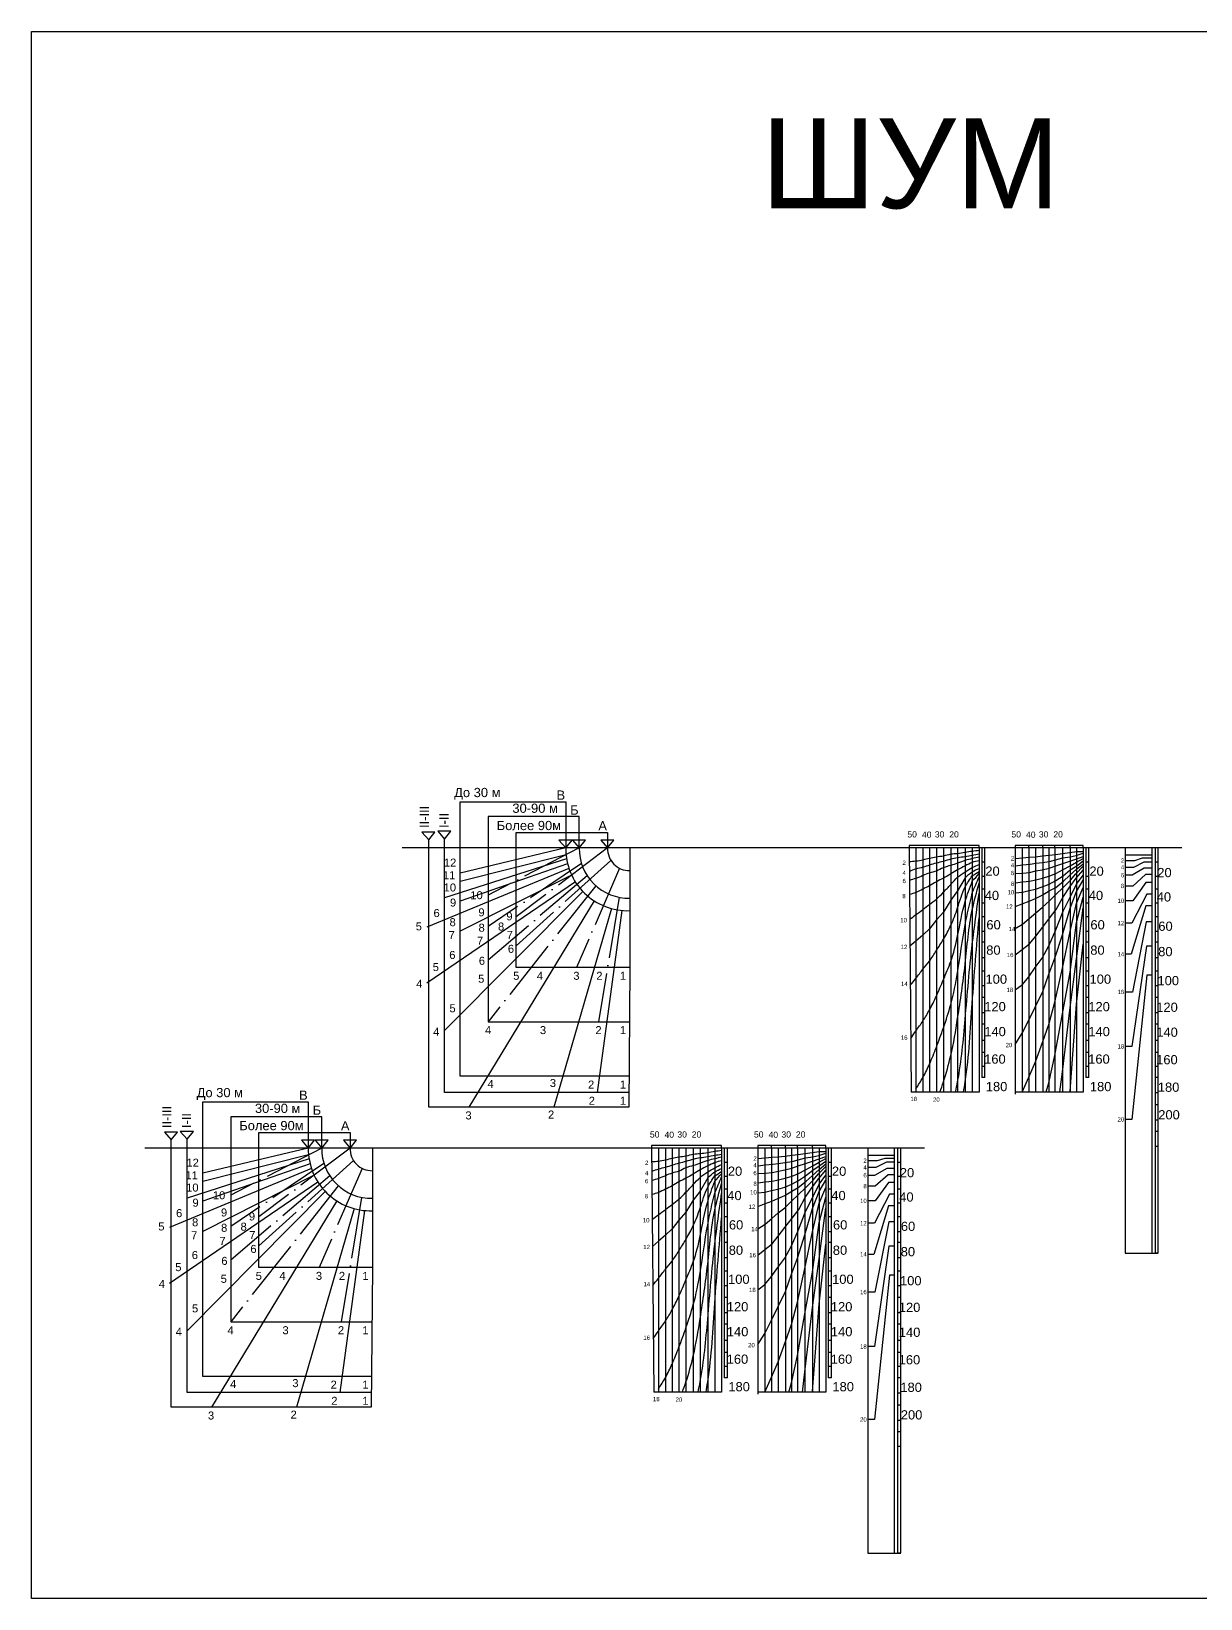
# Model space of a CAD drawing. Header units: millimetres. Extents: x 64469 to 69712, y 78667 to 80072.
# Drawn here: x 65221 to 65677, y 79243 to 79854 of the extents above; entities that cross this region are included whole.
import ezdxf

# ---------------------------------------------------------------- set-up
doc = ezdxf.new("R2010")
doc.units = ezdxf.units.MM
doc.linetypes.add('ACAD_ISO04W100', pattern=[30, 24, -3, 0, -3])
doc.styles.get("Standard").update_dxf_attribs({"font": 'arial.ttf'})

msp = doc.modelspace()

# ---------------------------------------------------------------- linework, layer by layer
msp.add_lwpolyline([(65220.851, 79853.579), (66596.216, 79853.579), (66596.216, 79242.637), (65220.851, 79242.637)], close=True)
for points in [[(65453.675, 79446.258), (65388.019, 79446.258), (65388.019, 79553.3), (65429.137, 79553.3), (65429.137, 79535.252)], [(65434.399, 79535.252), (65434.399, 79547.467), (65398.891, 79547.467), (65398.891, 79467.488), (65453.675, 79467.488)], [(65375.732, 79538.454), (65378.177, 79541.478), (65373.101, 79541.478), (65375.732, 79538.454)], [(65381.896, 79538.744), (65384.341, 79541.767), (65379.265, 79541.767), (65381.896, 79538.744)], [(65453.675, 79439.957), (65381.896, 79439.957), (65381.896, 79538.744)], [(65454.149, 79535.252), (65454.149, 79488.663), (65409.877, 79488.663), (65409.877, 79541.343), (65445.454, 79541.343), (65445.454, 79535.252)], [(65669.301, 79535.252), (65365.447, 79535.252)], [(65454.149, 79488.663), (65453.675, 79434.239), (65375.732, 79434.239), (65375.732, 79538.454)], [(65429.137, 79535.252), (65388.019, 79525.466)], [(65429.251, 79532.591), (65388.019, 79522.204)], [(65429.137, 79535.252), (65431.582, 79538.276), (65426.506, 79538.276), (65429.137, 79535.252)], [(65434.399, 79535.252), (65436.844, 79538.276), (65431.768, 79538.276), (65434.399, 79535.252)], [(65445.454, 79535.252), (65447.898, 79538.276), (65442.822, 79538.276), (65445.454, 79535.252)], [(65590.261, 79535.252), (65590.261, 79536.24), (65562.979, 79536.24), (65563.812, 79440.111)], [(65565.598, 79535.252), (65565.598, 79440.048)], [(65568.391, 79535.252), (65568.391, 79440.048)], [(65570.927, 79535.252), (65570.927, 79440.048)], [(65573.607, 79535.252), (65573.607, 79440.048)], [(65576.351, 79535.252), (65576.351, 79440.048)], [(65579.218, 79535.252), (65579.218, 79440.048)], [(65581.895, 79535.252), (65581.895, 79440.048)], [(65584.829, 79535.252), (65584.829, 79440.048)], [(65587.602, 79535.252), (65587.602, 79440.048)], [(65590.261, 79535.252), (65590.261, 79440.048)], [(65591.274, 79535.252), (65591.274, 79445.733)], [(65592.534, 79445.733), (65592.534, 79535.252)], [(65630.819, 79535.252), (65630.819, 79536.24), (65604.377, 79536.24), (65604.377, 79439.275)], [(65604.377, 79531.139), (65607.192, 79531.434), (65609.817, 79531.709), (65612.328, 79531.828), (65614.902, 79532.139), (65617.704, 79532.478), (65620.063, 79532.763), (65622.784, 79533.092), (65625.535, 79533.485), (65628.32, 79533.883), (65630.819, 79533.883)], [(65604.377, 79528.358), (65607.302, 79528.655), (65610.166, 79528.925), (65612.408, 79529.275), (65614.948, 79529.626), (65617.737, 79530.011), (65620.092, 79530.628), (65622.902, 79531.383), (65625.738, 79531.788), (65628.146, 79532.36), (65630.819, 79533.241)], [(65607.093, 79535.252), (65607.093, 79440.048)], [(65609.694, 79535.252), (65609.694, 79536.24)], [(65609.694, 79535.252), (65609.694, 79440.048)], [(65612.257, 79535.252), (65612.257, 79440.048)], [(65615.098, 79535.252), (65615.098, 79536.24)], [(65615.098, 79535.252), (65615.098, 79440.048)], [(65617.449, 79535.252), (65617.449, 79440.048)], [(65619.776, 79535.252), (65619.776, 79536.24)], [(65619.776, 79535.252), (65619.776, 79440.048)], [(65622.734, 79535.252), (65622.734, 79440.048)], [(65625.738, 79535.252), (65625.738, 79536.24)], [(65625.738, 79535.252), (65625.738, 79440.048)], [(65628.207, 79535.252), (65628.207, 79440.048)], [(65630.819, 79535.252), (65630.819, 79440.048)], [(65631.832, 79535.252), (65631.832, 79445.733)], [(65633.092, 79445.733), (65633.092, 79535.252)], [(65647.25, 79535.252), (65647.25, 79377.35), (65660.083, 79377.35)], [(65657.524, 79535.252), (65657.524, 79377.35)], [(65658.823, 79535.252), (65658.823, 79377.439), (65660.083, 79377.439), (65660.083, 79535.252)], [(65430.375, 79527.317), (65375.001, 79504.335)], [(65429.46, 79531.009), (65381.896, 79515.76)], [(65429.863, 79529.071), (65388.019, 79514.575)], [(65592.534, 79529.682), (65591.274, 79529.682)], [(65604.377, 79525.283), (65607.24, 79525.499), (65609.935, 79525.703), (65612.368, 79526.285), (65614.898, 79526.745), (65617.631, 79527.44), (65620.125, 79528.287), (65622.938, 79529.243), (65625.657, 79530.166), (65628.296, 79531.058), (65630.819, 79531.91)], [(65604.377, 79521.73), (65607.325, 79522.032), (65609.942, 79522.3), (65612.358, 79522.871), (65614.959, 79523.507), (65617.763, 79524.338), (65620.152, 79525.275), (65622.992, 79526.829), (65625.743, 79528.333), (65628.237, 79529.697), (65630.819, 79531.176)], [(65604.377, 79517.792), (65607.119, 79517.998), (65609.714, 79518.684), (65612.189, 79519.199), (65614.887, 79520.074), (65617.576, 79521.163), (65620.188, 79522.621), (65622.994, 79524.399), (65625.778, 79526.681), (65628.304, 79528.277), (65630.819, 79530.188)], [(65604.377, 79512.488), (65607.028, 79513.522), (65609.789, 79514.538), (65612.191, 79515.618), (65614.852, 79516.814), (65617.574, 79518.485), (65620.133, 79519.874), (65623.207, 79522.323), (65625.545, 79524.481), (65628.223, 79526.954), (65630.819, 79529.131)], [(65604.377, 79503.827), (65607.172, 79505.545), (65609.808, 79507.817), (65612.32, 79509.982), (65614.891, 79512.012), (65617.666, 79514.7), (65620.058, 79517.017), (65623.013, 79519.879), (65625.866, 79522.643), (65627.998, 79525.176), (65630.819, 79528.114)], [(65604.377, 79493.539), (65607.074, 79495.65), (65609.958, 79497.906), (65612.307, 79500.939), (65614.908, 79504.296), (65617.711, 79507.915), (65620.324, 79511.288), (65622.853, 79515.936), (65625.634, 79520.129), (65628.132, 79523.426), (65630.819, 79526.608)], [(65633.092, 79529.682), (65631.832, 79529.682)], [(65657.524, 79532.388), (65647.25, 79532.388)], [(65657.524, 79531.225), (65653.823, 79531.249), (65650.814, 79530.279), (65647.25, 79530.279)], [(65657.524, 79529.764), (65657.524, 79529.764), (65654.526, 79529.764), (65650.376, 79527.68), (65647.25, 79527.68)], [(65657.524, 79527.34), (65654.607, 79527.34), (65649.865, 79524.596), (65647.25, 79524.596)], [(65660.083, 79529.682), (65658.823, 79529.682)], [(65432.892, 79522.021), (65375.033, 79482.515)], [(65431.425, 79524.692), (65388.019, 79502.772)], [(65584.829, 79523.599), (65581.895, 79518.486), (65579.218, 79514.948), (65576.351, 79510.249), (65573.607, 79507.209), (65570.927, 79503.784), (65568.391, 79501.244), (65565.598, 79498.989), (65563.32, 79496.921)], [(65592.534, 79524.142), (65591.274, 79524.142)], [(65604.377, 79480.011), (65607.154, 79482.046), (65609.583, 79485.03), (65612.167, 79488.698), (65614.848, 79492.312), (65617.439, 79497.086), (65620.203, 79503.369), (65622.975, 79510.579), (65625.885, 79516.391), (65628.258, 79521.131), (65630.819, 79524.638)], [(65604.377, 79458.697), (65607.093, 79463.015), (65609.694, 79468.188), (65612.257, 79473.475), (65615.098, 79479.334), (65617.449, 79486.098), (65619.776, 79492.306), (65622.734, 79501.419), (65625.738, 79511.747), (65628.207, 79518.269), (65630.819, 79522.744)], [(65633.092, 79524.142), (65631.832, 79524.142)], [(65657.524, 79524.882), (65655.117, 79524.882), (65650.156, 79520.389), (65647.25, 79520.389)], [(65657.524, 79521.777), (65655.241, 79521.777), (65650.142, 79514.623), (65647.25, 79514.623)], [(65660.083, 79524.142), (65658.823, 79524.142)], [(65435.778, 79518.322), (65381.896, 79464.049)], [(65440.218, 79514.647), (65391.364, 79434.239)], [(65592.534, 79519.181), (65591.274, 79519.181)], [(65607.093, 79440.131), (65609.694, 79445.906), (65612.257, 79451.953), (65615.098, 79459.788), (65617.449, 79466.443), (65619.776, 79475.197), (65622.734, 79488.348), (65625.738, 79502.644), (65628.207, 79513.785), (65630.819, 79519.857)], [(65616.456, 79440.144), (65617.449, 79443.692), (65619.776, 79454.357), (65622.734, 79470.623), (65625.738, 79486.908), (65628.207, 79506.185), (65630.819, 79516.108)], [(65633.092, 79519.181), (65631.832, 79519.181)], [(65657.524, 79517.254), (65655.693, 79517.254), (65649.824, 79505.916), (65647.25, 79505.916)], [(65660.083, 79519.181), (65658.823, 79519.181)], [(65446.982, 79511.645), (65424.564, 79434.239)], [(65451.027, 79510.914), (65441.394, 79439.957)], [(65592.534, 79513.754), (65591.274, 79513.754)], [(65592.534, 79508.395), (65591.274, 79508.395)], [(65621.736, 79440.164), (65622.734, 79447.977), (65625.738, 79473.06), (65628.207, 79492.09), (65630.819, 79511.934)], [(65633.092, 79513.754), (65631.832, 79513.754)], [(65633.092, 79508.395), (65631.832, 79508.395)], [(65657.524, 79512.678), (65655.302, 79512.678), (65649.579, 79493.805), (65647.25, 79493.805)], [(65660.083, 79513.754), (65658.823, 79513.754)], [(65660.083, 79508.395), (65658.823, 79508.395)], [(65592.534, 79502.645), (65591.274, 79502.645)], [(65633.092, 79502.645), (65631.832, 79502.645)], [(65657.524, 79506.514), (65655.4, 79506.514), (65649.99, 79479.086), (65647.25, 79479.086)], [(65660.083, 79502.645), (65658.823, 79502.645)], [(65592.534, 79498.49), (65591.274, 79498.49)], [(65625.738, 79440.462), (65628.207, 79474.371), (65630.819, 79497.759)], [(65633.092, 79498.49), (65631.832, 79498.49)], [(65657.524, 79497.018), (65655.442, 79497.018), (65649.843, 79457.872), (65647.25, 79457.872)], [(65660.083, 79498.49), (65658.823, 79498.49)], [(65592.534, 79492.469), (65591.274, 79492.469)], [(65633.092, 79492.469), (65631.832, 79492.469)], [(65660.083, 79492.469), (65658.823, 79492.469)], [(65592.534, 79487.229), (65591.274, 79487.229)], [(65633.092, 79487.229), (65631.832, 79487.229)], [(65657.524, 79485.68), (65655.639, 79485.68), (65649.821, 79429.399), (65647.25, 79429.399)], [(65660.083, 79487.229), (65658.823, 79487.229)], [(65592.534, 79481.566), (65591.274, 79481.566)], [(65633.092, 79481.566), (65631.832, 79481.566)], [(65660.083, 79481.566), (65658.823, 79481.566)], [(65592.534, 79476.979), (65591.274, 79476.979)], [(65633.092, 79476.979), (65631.832, 79476.979)], [(65660.083, 79476.979), (65658.823, 79476.979)], [(65453.675, 79467.488), (65453.964, 79467.485)], [(65592.534, 79471.052), (65591.274, 79471.052)], [(65592.534, 79466.568), (65591.274, 79466.568)], [(65633.092, 79471.052), (65631.832, 79471.052)], [(65633.092, 79466.568), (65631.832, 79466.568)], [(65660.083, 79471.052), (65658.823, 79471.052)], [(65660.083, 79466.568), (65658.823, 79466.568)], [(65592.534, 79460.264), (65591.274, 79460.264)], [(65633.092, 79460.264), (65631.832, 79460.264)], [(65660.083, 79460.264), (65658.823, 79460.264)], [(65592.534, 79455.507), (65591.274, 79455.507)], [(65633.092, 79455.507), (65631.832, 79455.507)], [(65660.083, 79455.507), (65658.823, 79455.507)], [(65592.534, 79450.075), (65591.274, 79450.075)], [(65633.092, 79450.075), (65631.832, 79450.075)], [(65660.083, 79450.075), (65658.823, 79450.075)], [(65592.534, 79445.733), (65591.274, 79445.733)], [(65633.092, 79445.733), (65631.832, 79445.733)], [(65660.083, 79445.733), (65658.823, 79445.733)], [(65353.324, 79329.283), (65287.667, 79329.283), (65287.667, 79436.325), (65328.786, 79436.325), (65328.786, 79418.276)], [(65590.261, 79440.048), (65563.812, 79440.111)], [(65630.819, 79440.048), (65604.377, 79440.048)], [(65660.083, 79439.769), (65658.823, 79439.769)], [(65660.083, 79435.099), (65658.823, 79435.099)], [(65334.048, 79418.276), (65334.048, 79430.492), (65298.54, 79430.492), (65298.54, 79350.512), (65353.324, 79350.512)], [(65660.083, 79429.096), (65658.823, 79429.096)], [(65275.381, 79421.479), (65277.826, 79424.503), (65272.75, 79424.503), (65275.381, 79421.479)], [(65281.545, 79421.768), (65283.99, 79424.792), (65278.914, 79424.792), (65281.545, 79421.768)], [(65353.798, 79418.276), (65353.798, 79371.687), (65309.526, 79371.687), (65309.526, 79424.368), (65345.102, 79424.368), (65345.102, 79418.276)], [(65660.083, 79424.682), (65658.823, 79424.682)], [(65568.95, 79418.276), (65265.096, 79418.276)], [(65353.798, 79371.687), (65353.324, 79317.263), (65275.381, 79317.263), (65275.381, 79421.479)], [(65353.324, 79322.982), (65281.545, 79322.982), (65281.545, 79421.768)], [(65328.786, 79418.276), (65287.667, 79408.49)], [(65328.786, 79418.276), (65331.231, 79421.3), (65326.155, 79421.3), (65328.786, 79418.276)], [(65334.048, 79418.276), (65336.493, 79421.3), (65331.417, 79421.3), (65334.048, 79418.276)], [(65345.102, 79418.276), (65347.547, 79421.3), (65342.471, 79421.3), (65345.102, 79418.276)], [(65489.91, 79418.276), (65489.91, 79419.265), (65462.628, 79419.265), (65463.46, 79323.136)], [(65465.247, 79418.276), (65465.247, 79323.073)], [(65468.039, 79418.276), (65468.039, 79323.073)], [(65470.576, 79418.276), (65470.576, 79323.073)], [(65473.256, 79418.276), (65473.256, 79323.073)], [(65475.999, 79418.276), (65475.999, 79323.073)], [(65478.867, 79418.276), (65478.867, 79323.073)], [(65481.544, 79418.276), (65481.544, 79323.073)], [(65484.478, 79418.276), (65484.478, 79323.073)], [(65487.25, 79418.276), (65487.25, 79323.073)], [(65489.91, 79418.276), (65489.91, 79323.073)], [(65490.923, 79418.276), (65490.923, 79328.758)], [(65492.183, 79328.758), (65492.183, 79418.276)], [(65530.468, 79418.276), (65530.468, 79419.265), (65504.026, 79419.265), (65504.026, 79322.3)], [(65504.026, 79414.164), (65506.841, 79414.459), (65509.466, 79414.734), (65511.977, 79414.852), (65514.551, 79415.164), (65517.353, 79415.503), (65519.712, 79415.788), (65522.433, 79416.117), (65525.184, 79416.51), (65527.969, 79416.907), (65530.468, 79416.907)], [(65506.742, 79418.276), (65506.742, 79323.073)], [(65509.343, 79418.276), (65509.343, 79419.265)], [(65509.343, 79418.276), (65509.343, 79323.073)], [(65511.906, 79418.276), (65511.906, 79323.073)], [(65514.746, 79418.276), (65514.746, 79419.265)], [(65514.746, 79418.276), (65514.746, 79323.073)], [(65517.098, 79418.276), (65517.098, 79323.073)], [(65519.425, 79418.276), (65519.425, 79419.265)], [(65519.425, 79418.276), (65519.425, 79323.073)], [(65522.382, 79418.276), (65522.382, 79323.073)], [(65525.386, 79418.276), (65525.386, 79419.265)], [(65525.386, 79418.276), (65525.386, 79323.073)], [(65527.856, 79418.276), (65527.856, 79323.073)], [(65530.468, 79418.276), (65530.468, 79323.073)], [(65531.481, 79418.276), (65531.481, 79328.758)], [(65532.741, 79328.758), (65532.741, 79418.276)], [(65546.899, 79418.276), (65546.899, 79260.375), (65559.732, 79260.375)], [(65557.173, 79418.276), (65557.173, 79260.375)], [(65558.472, 79418.276), (65558.472, 79260.463), (65559.732, 79260.463), (65559.732, 79418.276)], [(65660.083, 79418.866), (65658.823, 79418.866)], [(65330.024, 79410.342), (65274.649, 79387.36)], [(65329.109, 79414.034), (65281.545, 79398.784)], [(65328.9, 79415.616), (65287.667, 79405.229)], [(65329.512, 79412.096), (65287.667, 79397.6)], [(65492.183, 79412.707), (65490.923, 79412.707)], [(65504.026, 79411.383), (65506.951, 79411.68), (65509.815, 79411.949), (65512.057, 79412.3), (65514.597, 79412.651), (65517.386, 79413.036), (65519.741, 79413.653), (65522.551, 79414.408), (65525.387, 79414.813), (65527.795, 79415.384), (65530.468, 79416.266)], [(65504.026, 79408.307), (65506.889, 79408.524), (65509.584, 79408.728), (65512.016, 79409.31), (65514.547, 79409.77), (65517.279, 79410.465), (65519.774, 79411.312), (65522.587, 79412.268), (65525.306, 79413.191), (65527.945, 79414.082), (65530.468, 79414.935)], [(65504.026, 79404.755), (65506.974, 79405.057), (65509.591, 79405.324), (65512.007, 79405.896), (65514.608, 79406.532), (65517.412, 79407.363), (65519.801, 79408.3), (65522.641, 79409.853), (65525.392, 79411.358), (65527.886, 79412.722), (65530.468, 79414.2)], [(65504.026, 79400.816), (65506.768, 79401.023), (65509.363, 79401.709), (65511.838, 79402.224), (65514.535, 79403.099), (65517.225, 79404.188), (65519.837, 79405.646), (65522.643, 79407.423), (65525.427, 79409.706), (65527.953, 79411.302), (65530.468, 79413.213)], [(65504.026, 79395.513), (65506.677, 79396.546), (65509.438, 79397.563), (65511.84, 79398.643), (65514.501, 79399.839), (65517.223, 79401.51), (65519.782, 79402.898), (65522.856, 79405.348), (65525.194, 79407.506), (65527.872, 79409.979), (65530.468, 79412.156)], [(65504.026, 79386.851), (65506.821, 79388.569), (65509.457, 79390.842), (65511.969, 79393.007), (65514.54, 79395.037), (65517.315, 79397.725), (65519.707, 79400.042), (65522.662, 79402.904), (65525.515, 79405.667), (65527.646, 79408.201), (65530.468, 79411.138)], [(65532.741, 79412.707), (65531.481, 79412.707)], [(65557.173, 79415.413), (65546.899, 79415.413)], [(65557.173, 79414.249), (65553.472, 79414.274), (65550.463, 79413.304), (65546.899, 79413.304)], [(65557.173, 79412.789), (65557.173, 79412.789), (65554.175, 79412.789), (65550.025, 79410.705), (65546.899, 79410.705)], [(65557.173, 79410.365), (65554.256, 79410.365), (65549.513, 79407.62), (65546.899, 79407.62)], [(65559.732, 79412.707), (65558.472, 79412.707)], [(65332.541, 79405.045), (65274.682, 79365.54)], [(65331.074, 79407.716), (65287.667, 79385.797)], [(65484.478, 79406.624), (65481.544, 79401.511), (65478.867, 79397.973), (65475.999, 79393.273), (65473.256, 79390.234), (65470.576, 79386.809), (65468.039, 79384.269), (65465.247, 79382.013), (65462.969, 79379.946)], [(65492.183, 79407.167), (65490.923, 79407.167)], [(65504.026, 79376.564), (65506.723, 79378.674), (65509.607, 79380.931), (65511.956, 79383.963), (65514.557, 79387.321), (65517.36, 79390.94), (65519.973, 79394.313), (65522.502, 79398.961), (65525.283, 79403.154), (65527.781, 79406.451), (65530.468, 79409.632)], [(65504.026, 79363.035), (65506.803, 79365.071), (65509.232, 79368.054), (65511.816, 79371.723), (65514.497, 79375.337), (65517.088, 79380.111), (65519.852, 79386.394), (65522.624, 79393.604), (65525.534, 79399.416), (65527.907, 79404.156), (65530.468, 79407.663)], [(65504.026, 79341.721), (65506.742, 79346.04), (65509.343, 79351.213), (65511.906, 79356.5), (65514.746, 79362.359), (65517.098, 79369.123), (65519.425, 79375.33), (65522.382, 79384.444), (65525.386, 79394.771), (65527.856, 79401.294), (65530.468, 79405.768)], [(65532.741, 79407.167), (65531.481, 79407.167)], [(65557.173, 79407.907), (65554.766, 79407.907), (65549.805, 79403.414), (65546.899, 79403.414)], [(65557.173, 79404.801), (65554.89, 79404.801), (65549.791, 79397.647), (65546.899, 79397.647)], [(65559.732, 79407.167), (65558.472, 79407.167)], [(65335.427, 79401.347), (65281.545, 79347.074)], [(65492.183, 79402.206), (65490.923, 79402.206)], [(65506.742, 79323.155), (65509.343, 79328.931), (65511.906, 79334.978), (65514.746, 79342.812), (65517.098, 79349.468), (65519.425, 79358.222), (65522.382, 79371.373), (65525.386, 79385.669), (65527.856, 79396.81), (65530.468, 79402.881)], [(65516.105, 79323.168), (65517.098, 79326.717), (65519.425, 79337.382), (65522.382, 79353.647), (65525.386, 79369.933), (65527.856, 79389.21), (65530.468, 79399.132)], [(65532.741, 79402.206), (65531.481, 79402.206)], [(65557.173, 79400.279), (65555.342, 79400.279), (65549.473, 79388.941), (65546.899, 79388.941)], [(65559.732, 79402.206), (65558.472, 79402.206)], [(65339.867, 79397.672), (65291.013, 79317.263)], [(65346.631, 79394.669), (65324.213, 79317.263)], [(65350.676, 79393.938), (65341.043, 79322.982)], [(65492.183, 79396.778), (65490.923, 79396.778)], [(65521.385, 79323.189), (65522.382, 79331.002), (65525.386, 79356.085), (65527.856, 79375.115), (65530.468, 79394.959)], [(65532.741, 79396.778), (65531.481, 79396.778)], [(65557.173, 79395.703), (65554.951, 79395.703), (65549.228, 79376.83), (65546.899, 79376.83)], [(65559.732, 79396.778), (65558.472, 79396.778)], [(65492.183, 79391.419), (65490.923, 79391.419)], [(65532.741, 79391.419), (65531.481, 79391.419)], [(65557.173, 79389.538), (65555.049, 79389.538), (65549.639, 79362.111), (65546.899, 79362.111)], [(65559.732, 79391.419), (65558.472, 79391.419)], [(65492.183, 79385.67), (65490.923, 79385.67)], [(65492.183, 79381.515), (65490.923, 79381.515)], [(65525.386, 79323.486), (65527.856, 79357.395), (65530.468, 79380.784)], [(65532.741, 79385.67), (65531.481, 79385.67)], [(65532.741, 79381.515), (65531.481, 79381.515)], [(65557.173, 79380.043), (65555.091, 79380.043), (65549.492, 79340.896), (65546.899, 79340.896)], [(65559.732, 79385.67), (65558.472, 79385.67)], [(65559.732, 79381.515), (65558.472, 79381.515)], [(65492.183, 79375.493), (65490.923, 79375.493)], [(65532.741, 79375.493), (65531.481, 79375.493)], [(65559.732, 79375.493), (65558.472, 79375.493)], [(65492.183, 79370.253), (65490.923, 79370.253)], [(65532.741, 79370.253), (65531.481, 79370.253)], [(65557.173, 79368.705), (65555.288, 79368.705), (65549.47, 79312.424), (65546.899, 79312.424)], [(65559.732, 79370.253), (65558.472, 79370.253)], [(65492.183, 79364.591), (65490.923, 79364.591)], [(65532.741, 79364.591), (65531.481, 79364.591)], [(65559.732, 79364.591), (65558.472, 79364.591)], [(65492.183, 79360.004), (65490.923, 79360.004)], [(65532.741, 79360.004), (65531.481, 79360.004)], [(65559.732, 79360.004), (65558.472, 79360.004)], [(65353.324, 79350.512), (65353.613, 79350.51)], [(65492.183, 79354.077), (65490.923, 79354.077)], [(65492.183, 79349.593), (65490.923, 79349.593)], [(65532.741, 79354.077), (65531.481, 79354.077)], [(65532.741, 79349.593), (65531.481, 79349.593)], [(65559.732, 79354.077), (65558.472, 79354.077)], [(65559.732, 79349.593), (65558.472, 79349.593)], [(65492.183, 79343.289), (65490.923, 79343.289)], [(65532.741, 79343.289), (65531.481, 79343.289)], [(65559.732, 79343.289), (65558.472, 79343.289)], [(65492.183, 79338.532), (65490.923, 79338.532)], [(65532.741, 79338.532), (65531.481, 79338.532)], [(65559.732, 79338.532), (65558.472, 79338.532)], [(65492.183, 79333.099), (65490.923, 79333.099)], [(65532.741, 79333.099), (65531.481, 79333.099)], [(65559.732, 79333.099), (65558.472, 79333.099)], [(65492.183, 79328.758), (65490.923, 79328.758)], [(65532.741, 79328.758), (65531.481, 79328.758)], [(65559.732, 79328.758), (65558.472, 79328.758)], [(65489.91, 79323.073), (65463.46, 79323.136)], [(65530.468, 79323.073), (65504.026, 79323.073)], [(65559.732, 79322.793), (65558.472, 79322.793)], [(65559.732, 79318.123), (65558.472, 79318.123)], [(65559.732, 79312.121), (65558.472, 79312.121)], [(65559.732, 79307.707), (65558.472, 79307.707)], [(65559.732, 79301.89), (65558.472, 79301.89)]]:
    msp.add_lwpolyline(points)
at = {"linetype": 'ACAD_ISO04W100'}
for points in [[(65434.399, 79535.252), (65398.891, 79516.9)], [(65445.454, 79535.252), (65409.877, 79508.471)], [(65435.253, 79529.24), (65398.891, 79504.662)], [(65446.731, 79530.428), (65409.877, 79497.086)], [(65450.138, 79527.33), (65433.331, 79488.663)], [(65437.49, 79524.457), (65398.891, 79491.582)], [(65440.841, 79520.554), (65398.891, 79467.488)], [(65449.942, 79516.047), (65441.928, 79467.488)], [(65334.048, 79418.276), (65298.54, 79399.925)], [(65345.102, 79418.276), (65309.526, 79391.496)], [(65334.902, 79412.265), (65298.54, 79387.687)], [(65346.379, 79413.453), (65309.526, 79380.111)], [(65349.787, 79410.355), (65332.979, 79371.687)], [(65337.139, 79407.482), (65298.54, 79374.607)], [(65340.49, 79403.579), (65298.54, 79350.512)], [(65349.591, 79399.072), (65341.576, 79350.512)]]:
    msp.add_lwpolyline(points, dxfattribs=at)
for centre, radius, start, end in [((65453.283, 79534.956), 24.148, 179.297848, 272.055057), ((65453.619, 79534.915), 19.222, 178.995264, 271.579933), ((65453.919, 79534.912), 8.473, 177.704029, 271.553267), ((65352.932, 79417.98), 24.148, 179.297848, 272.055057), ((65353.268, 79417.939), 19.222, 178.995264, 271.579933), ((65353.568, 79417.937), 8.473, 177.704029, 271.553267)]:
    msp.add_arc(centre, radius, start, end)
for points in [[(65590.261, 79534.241), (65587.602, 79533.936), (65584.829, 79533.428), (65581.895, 79533.021), (65579.218, 79532.777), (65576.351, 79532.106), (65573.607, 79531.701), (65570.927, 79531.172), (65568.391, 79530.562), (65565.598, 79530.07), (65563.035, 79529.847)], [(65590.261, 79532.792), (65587.602, 79532.298), (65584.829, 79531.825), (65581.895, 79531.394), (65579.218, 79530.838), (65576.351, 79530.036), (65573.607, 79529.317), (65570.927, 79528.556), (65568.391, 79527.726), (65565.598, 79527.026), (65563.067, 79526.102)], [(65590.261, 79531.667), (65587.602, 79531.09), (65584.829, 79530.369), (65581.895, 79529.318), (65579.218, 79528.431), (65576.351, 79527.543), (65573.607, 79526.245), (65570.927, 79525.482), (65568.391, 79524.493), (65565.598, 79523.373), (65563.098, 79522.589)], [(65590.261, 79530.304), (65587.602, 79529.575), (65584.829, 79528.282), (65581.895, 79526.725), (65579.218, 79525.134), (65576.351, 79523.477), (65573.607, 79522.051), (65570.927, 79520.477), (65568.391, 79519.218), (65565.598, 79517.892), (65563.145, 79517.128)], [(65584.829, 79525.96), (65587.602, 79527.595), (65590.261, 79528.842)], [(65584.829, 79523.599), (65587.602, 79525.999), (65590.261, 79527.292)], [(65563.229, 79507.402), (65565.598, 79509.261), (65568.391, 79511.287), (65570.927, 79513.279), (65573.607, 79515.305), (65576.351, 79518.009), (65579.218, 79521.031), (65581.895, 79523.835), (65584.829, 79525.96)], [(65563.451, 79481.736), (65565.598, 79484.439), (65568.391, 79488.048), (65570.927, 79491.164), (65573.607, 79495.249), (65576.351, 79499.663), (65579.218, 79505.082), (65581.895, 79511.882), (65584.829, 79520.001), (65587.602, 79524.403)], [(65563.631, 79461.009), (65565.598, 79463.9), (65568.391, 79467.858), (65570.927, 79472.153), (65573.607, 79477.483), (65576.351, 79483.952), (65579.218, 79490.951), (65581.895, 79500.99), (65584.829, 79514.336), (65587.602, 79522.306)], [(65587.602, 79524.403), (65590.261, 79526.123)], [(65587.602, 79522.306), (65590.261, 79525.242)], [(65587.602, 79517.763), (65590.261, 79523.985)], [(65565.598, 79441.333), (65568.391, 79445.851), (65570.927, 79451.021), (65573.607, 79457.592), (65576.351, 79465.132), (65579.218, 79474.229), (65581.895, 79486.711), (65584.829, 79505.314), (65587.602, 79517.763)], [(65489.91, 79417.266), (65487.25, 79416.961), (65484.478, 79416.453), (65481.544, 79416.046), (65478.867, 79415.802), (65475.999, 79415.131), (65473.256, 79414.725), (65470.576, 79414.197), (65468.039, 79413.587), (65465.247, 79413.095), (65462.684, 79412.872)], [(65489.91, 79415.817), (65487.25, 79415.323), (65484.478, 79414.85), (65481.544, 79414.418), (65478.867, 79413.863), (65475.999, 79413.061), (65473.256, 79412.341), (65470.576, 79411.58), (65468.039, 79410.75), (65465.247, 79410.051), (65462.716, 79409.126)], [(65489.91, 79414.691), (65487.25, 79414.114), (65484.478, 79413.393), (65481.544, 79412.342), (65478.867, 79411.456), (65475.999, 79410.567), (65473.256, 79409.269), (65470.576, 79408.507), (65468.039, 79407.518), (65465.247, 79406.397), (65462.746, 79405.614)], [(65489.91, 79413.329), (65487.25, 79412.599), (65484.478, 79411.307), (65481.544, 79409.749), (65478.867, 79408.158), (65475.999, 79406.501), (65473.256, 79405.076), (65470.576, 79403.502), (65468.039, 79402.242), (65465.247, 79400.917), (65462.794, 79400.153)], [(65484.478, 79408.985), (65487.25, 79410.62), (65489.91, 79411.867)], [(65484.478, 79406.624), (65487.25, 79409.023), (65489.91, 79410.317)], [(65462.878, 79390.427), (65465.247, 79392.286), (65468.039, 79394.311), (65470.576, 79396.304), (65473.256, 79398.33), (65475.999, 79401.033), (65478.867, 79404.056), (65481.544, 79406.859), (65484.478, 79408.985)], [(65463.1, 79364.761), (65465.247, 79367.463), (65468.039, 79371.073), (65470.576, 79374.188), (65473.256, 79378.274), (65475.999, 79382.688), (65478.867, 79388.106), (65481.544, 79394.906), (65484.478, 79403.025), (65487.25, 79407.428)], [(65463.279, 79344.034), (65465.247, 79346.925), (65468.039, 79350.882), (65470.576, 79355.178), (65473.256, 79360.507), (65475.999, 79366.977), (65478.867, 79373.976), (65481.544, 79384.014), (65484.478, 79397.36), (65487.25, 79405.331)], [(65487.25, 79407.428), (65489.91, 79409.147)], [(65487.25, 79405.331), (65489.91, 79408.267)], [(65487.25, 79400.788), (65489.91, 79407.01)], [(65465.247, 79324.357), (65468.039, 79328.875), (65470.576, 79334.046), (65473.256, 79340.616), (65475.999, 79348.157), (65478.867, 79357.253), (65481.544, 79369.735), (65484.478, 79388.339), (65487.25, 79400.788)]]:
    msp.add_spline(points, degree=3)
for points, knots in [([(65574.971, 79440.085), (65575.44, 79441.414), (65577.081, 79446.08), (65579.758, 79455.613), (65582.277, 79471.014), (65585.088, 79489.953), (65586.401, 79507.779), (65589.297, 79518.066), (65590.261, 79521.492)], [0.9163921, 0.9163921, 0.9163921, 0.9163921, 18.535877, 62.7452168, 124.4522103, 213.3730133, 302.3198295, 346.7407706, 346.7407706, 346.7407706, 346.7407706]), ([(65581.054, 79440.07), (65581.344, 79441.469), (65583.271, 79450.845), (65585.008, 79470.164), (65587.003, 79494.678), (65589.321, 79510.981), (65590.261, 79517.598)], [1.7024663, 1.7024663, 1.7024663, 1.7024663, 19.5590846, 121.3273989, 243.5912505, 327.1045972, 327.1045972, 327.1045972, 327.1045972]), ([(65584.172, 79440.063), (65584.397, 79441.419), (65586.3, 79452.907), (65587.479, 79475.69), (65589.31, 79496.992), (65590.261, 79508.068)], [0.3692694, 0.3692694, 0.3692694, 0.3692694, 17.5540122, 145.8976244, 284.9090205, 284.9090205, 284.9090205, 284.9090205]), ([(65474.62, 79323.109), (65475.089, 79324.439), (65476.73, 79329.105), (65479.407, 79338.638), (65481.926, 79354.039), (65484.737, 79372.977), (65486.05, 79390.804), (65488.946, 79401.09), (65489.91, 79404.516)], [0.9163921, 0.9163921, 0.9163921, 0.9163921, 18.535877, 62.7452168, 124.4522103, 213.3730133, 302.3198295, 346.7407706, 346.7407706, 346.7407706, 346.7407706]), ([(65480.703, 79323.095), (65480.993, 79324.494), (65482.919, 79333.87), (65484.657, 79353.189), (65486.652, 79377.703), (65488.97, 79394.006), (65489.91, 79400.623)], [1.7024663, 1.7024663, 1.7024663, 1.7024663, 19.5590846, 121.3273989, 243.5912505, 327.1045972, 327.1045972, 327.1045972, 327.1045972]), ([(65483.821, 79323.087), (65484.046, 79324.444), (65485.949, 79335.931), (65487.128, 79358.715), (65488.959, 79380.017), (65489.91, 79391.093)], [0.3692694, 0.3692694, 0.3692694, 0.3692694, 17.5540122, 145.8976244, 284.9090205, 284.9090205, 284.9090205, 284.9090205])]:
    msp.add_open_spline(points, degree=3, knots=knots)

# ---------------------------------------------------------------- texts
for s, width, insert, char_height, attachment_point in [('ШУМ', 7.16226, (65505.236, 79819.62), 35, 1), ('До 30 м', 115.12181, (65403.708, 79558.68), 3.6, 3), ('В', 7, (65428.892, 79557.665), 3.6, 3), ('30-90 м', 115.12181, (65426.063, 79552.551), 3.6, 3), ('Б', 15, (65434.155, 79551.832), 3.6, 3), ('Более 90м', 115.12181, (65427.315, 79545.817), 3.6, 3), ('А', 7, (65445.209, 79545.708), 3.6, 3), ('50', 7, (65566.02, 79541.756), 2.4, 3), ('40', 7, (65571.711, 79541.64), 2.4, 3), ('30', 7, (65576.728, 79541.756), 2.4, 3), ('20', 7, (65582.354, 79541.756), 2.4, 3), ('50', 7, (65606.578, 79541.756), 2.4, 3), ('40', 7, (65612.269, 79541.64), 2.4, 3), ('30', 7, (65617.286, 79541.756), 2.4, 3), ('20', 7, (65622.912, 79541.756), 2.4, 3), ('12', 7, (65386.493, 79531.113), 3.12, 3), ('2', 7, (65561.703, 79530.346), 1.68, 3), ('20', 7, (65598.281, 79528.032), 3.6, 3), ('4', 7, (65603.941, 79529.433), 1.68, 3), ('2', 7, (65603.941, 79532.033), 1.68, 3), ('20', 7, (65638.839, 79528.032), 3.6, 3), ('4', 7, (65646.814, 79528.574), 1.68, 3), ('2', 7, (65646.814, 79531.173), 1.68, 3), ('20', 7, (65665.307, 79527.466), 3.6, 3), ('11', 7, (65386.109, 79526.191), 3.12, 3), ('10', 7, (65386.387, 79521.412), 3.12, 3), ('4', 7, (65561.703, 79526.349), 1.68, 3), ('6', 7, (65561.705, 79523.226), 1.68, 3), ('8', 7, (65603.941, 79522.143), 1.68, 3), ('6', 7, (65603.941, 79526.349), 1.68, 3), ('8', 7, (65646.814, 79521.283), 1.68, 3), ('6', 7, (65646.814, 79525.489), 1.68, 3), ('9', 7, (65386.432, 79515.532), 3.12, 3), ('10', 7, (65396.794, 79518.411), 3.12, 3), ('8', 7, (65561.633, 79517.348), 1.68, 3), ('40', 7, (65598.048, 79518.553), 3.6, 3), ('10', 7, (65603.951, 79518.843), 1.68, 3), ('40', 7, (65638.606, 79518.553), 3.6, 3), ('10', 7, (65646.814, 79515.516), 1.68, 3), ('40', 7, (65665.074, 79517.987), 3.6, 3), ('6', 7, (65380.026, 79511.453), 3.12, 3), ('9', 7, (65397.513, 79511.721), 3.12, 3), ('9', 7, (65408.417, 79510.163), 3.12, 3), ('12', 7, (65603.349, 79513.236), 1.68, 3), ('5', 7, (65373.088, 79506.251), 3.12, 3), ('7', 7, (65385.9, 79502.855), 3.12, 3), ('8', 7, (65386.273, 79507.876), 3.12, 3), ('8', 7, (65397.565, 79505.734), 3.12, 3), ('8', 7, (65405.163, 79506.195), 3.12, 3), ('7', 7, (65408.553, 79502.916), 3.12, 3), ('10', 7, (65562.139, 79507.961), 1.68, 3), ('60', 7, (65598.686, 79507.122), 3.6, 3), ('14', 7, (65604.377, 79504.506), 1.68, 3), ('60', 7, (65639.244, 79507.122), 3.6, 3), ('12', 7, (65646.814, 79506.81), 1.68, 3), ('60', 7, (65665.712, 79506.556), 3.6, 3), ('7', 7, (65396.95, 79500.639), 3.12, 3), ('6', 7, (65409.001, 79497.504), 3.12, 3), ('12', 7, (65562.302, 79497.528), 1.68, 3), ('80', 7, (65598.628, 79497.237), 3.6, 3), ('80', 7, (65639.186, 79497.237), 3.6, 3), ('80', 7, (65665.654, 79496.67), 3.6, 3), ('5', 7, (65379.71, 79490.395), 3.12, 3), ('6', 7, (65386.158, 79495.118), 3.12, 3), ('6', 7, (65397.685, 79492.837), 3.12, 3), ('16', 7, (65603.654, 79494.378), 1.68, 3), ('14', 7, (65646.814, 79494.699), 1.68, 3), ('4', 7, (65373.294, 79483.868), 3.12, 3), ('5', 7, (65397.417, 79485.85), 3.12, 3), ('5', 7, (65411.07, 79486.991), 3.12, 3), ('4', 7, (65420.313, 79486.991), 3.12, 3), ('3', 7, (65434.524, 79486.991), 3.12, 3), ('2', 7, (65443.482, 79486.991), 3.12, 3), ('1', 7, (65452.647, 79486.991), 3.12, 3), ('100', 7, (65601.152, 79485.92), 3.6, 3), ('100', 7, (65641.71, 79485.92), 3.6, 3), ('100', 7, (65668.177, 79485.354), 3.6, 3), ('14', 7, (65562.417, 79483.089), 1.68, 3), ('18', 7, (65603.534, 79480.784), 1.68, 3), ('16', 7, (65646.814, 79479.98), 1.68, 3), ('5', 7, (65386.237, 79474.324), 3.12, 3), ('120', 7, (65600.664, 79475.21), 3.6, 3), ('120', 7, (65641.222, 79475.21), 3.6, 3), ('120', 7, (65667.708, 79474.973), 3.6, 3), ('4', 7, (65400.084, 79465.816), 3.12, 3), ('3', 7, (65421.501, 79465.816), 3.12, 3), ('2', 7, (65443.121, 79465.816), 3.12, 3), ('1', 7, (65452.647, 79465.816), 3.12, 3), ('140', 7, (65600.673, 79465.49), 3.6, 3), ('140', 7, (65641.231, 79465.49), 3.6, 3), ('140', 7, (65667.717, 79465.253), 3.6, 3), ('4', 7, (65379.882, 79465.199), 3.12, 3), ('16', 7, (65562.361, 79462.162), 1.68, 3), ('20', 7, (65603.176, 79459.283), 1.68, 3), ('160', 7, (65600.617, 79454.766), 3.6, 3), ('160', 7, (65641.175, 79454.766), 3.6, 3), ('18', 7, (65646.814, 79458.765), 1.68, 3), ('160', 7, (65667.661, 79454.529), 3.6, 3), ('До 30 м', 115.12181, (65303.356, 79441.704), 3.6, 3), ('4', 7, (65401.077, 79444.831), 3.12, 3), ('3', 7, (65425.361, 79445.191), 3.12, 3), ('2', 7, (65440.251, 79444.586), 3.12, 3), ('1', 7, (65452.647, 79444.586), 3.12, 3), ('180', 7, (65601.264, 79444.046), 3.6, 3), ('180', 7, (65641.822, 79444.046), 3.6, 3), ('180', 7, (65668.308, 79443.808), 3.6, 3), ('30-90 м', 115.12181, (65325.712, 79435.575), 3.6, 3), ('В', 7, (65328.541, 79440.69), 3.6, 3), ('Б', 15, (65333.804, 79434.857), 3.6, 3), ('2', 7, (65440.523, 79438.285), 3.12, 3), ('1', 7, (65452.647, 79438.285), 3.12, 3), ('18', 7, (65566.094, 79438.261), 1.68, 3), ('20', 7, (65574.91, 79438.032), 1.68, 3), ('Более 90м', 115.12181, (65326.964, 79428.841), 3.6, 3), ('А', 7, (65344.858, 79428.733), 3.6, 3), ('3', 7, (65392.458, 79432.56), 3.12, 3), ('2', 7, (65424.653, 79432.912), 3.12, 3), ('20', 7, (65646.814, 79430.293), 1.68, 3), ('200', 7, (65668.484, 79433.056), 3.6, 3), ('50', 7, (65465.669, 79424.78), 2.4, 3), ('40', 7, (65471.36, 79424.665), 2.4, 3), ('30', 7, (65476.377, 79424.78), 2.4, 3), ('20', 7, (65482.003, 79424.78), 2.4, 3), ('50', 7, (65506.227, 79424.78), 2.4, 3), ('40', 7, (65511.918, 79424.665), 2.4, 3), ('30', 7, (65516.935, 79424.78), 2.4, 3), ('20', 7, (65522.561, 79424.78), 2.4, 3), ('12', 7, (65286.142, 79414.137), 3.12, 3), ('2', 7, (65461.352, 79413.37), 1.68, 3), ('20', 7, (65497.93, 79411.057), 3.6, 3), ('4', 7, (65503.59, 79412.458), 1.68, 3), ('2', 7, (65503.59, 79415.057), 1.68, 3), ('20', 7, (65538.488, 79411.057), 3.6, 3), ('4', 7, (65546.463, 79411.598), 1.68, 3), ('2', 7, (65546.463, 79414.198), 1.68, 3), ('20', 7, (65564.956, 79410.491), 3.6, 3), ('11', 7, (65285.758, 79409.216), 3.12, 3), ('10', 7, (65286.036, 79404.437), 3.12, 3), ('4', 7, (65461.352, 79409.374), 1.68, 3), ('6', 7, (65461.354, 79406.251), 1.68, 3), ('8', 7, (65503.59, 79405.167), 1.68, 3), ('6', 7, (65503.59, 79409.374), 1.68, 3), ('8', 7, (65546.463, 79404.308), 1.68, 3), ('6', 7, (65546.463, 79408.514), 1.68, 3), ('9', 7, (65286.081, 79398.557), 3.12, 3), ('10', 7, (65296.443, 79401.436), 3.12, 3), ('8', 7, (65461.282, 79400.373), 1.68, 3), ('40', 7, (65497.697, 79401.578), 3.6, 3), ('10', 7, (65503.6, 79401.868), 1.68, 3), ('40', 7, (65538.255, 79401.578), 3.6, 3), ('10', 7, (65546.463, 79398.541), 1.68, 3), ('40', 7, (65564.723, 79401.012), 3.6, 3), ('6', 7, (65279.675, 79394.477), 3.12, 3), ('9', 7, (65297.162, 79394.746), 3.12, 3), ('9', 7, (65308.065, 79393.188), 3.12, 3), ('12', 7, (65502.998, 79396.261), 1.68, 3), ('5', 7, (65272.737, 79389.276), 3.12, 3), ('7', 7, (65285.549, 79385.88), 3.12, 3), ('8', 7, (65285.922, 79390.901), 3.12, 3), ('8', 7, (65297.214, 79388.759), 3.12, 3), ('8', 7, (65304.812, 79389.22), 3.12, 3), ('7', 7, (65308.202, 79385.941), 3.12, 3), ('10', 7, (65461.788, 79390.986), 1.68, 3), ('60', 7, (65498.335, 79390.147), 3.6, 3), ('14', 7, (65504.026, 79387.531), 1.68, 3), ('60', 7, (65538.893, 79390.147), 3.6, 3), ('12', 7, (65546.463, 79389.835), 1.68, 3), ('60', 7, (65565.361, 79389.581), 3.6, 3), ('7', 7, (65296.599, 79383.664), 3.12, 3), ('6', 7, (65308.649, 79380.529), 3.12, 3), ('12', 7, (65461.951, 79380.553), 1.68, 3), ('80', 7, (65498.277, 79380.261), 3.6, 3), ('80', 7, (65538.835, 79380.261), 3.6, 3), ('6', 7, (65285.807, 79378.143), 3.12, 3), ('6', 7, (65297.334, 79375.862), 3.12, 3), ('16', 7, (65503.303, 79377.403), 1.68, 3), ('14', 7, (65546.463, 79377.724), 1.68, 3), ('80', 7, (65565.303, 79379.695), 3.6, 3), ('5', 7, (65279.359, 79373.42), 3.12, 3), ('5', 7, (65297.066, 79368.875), 3.12, 3), ('5', 7, (65310.719, 79370.016), 3.12, 3), ('4', 7, (65319.962, 79370.016), 3.12, 3), ('3', 7, (65334.173, 79370.016), 3.12, 3), ('2', 7, (65343.131, 79370.016), 3.12, 3), ('1', 7, (65352.296, 79370.016), 3.12, 3), ('100', 7, (65500.8, 79368.945), 3.6, 3), ('100', 7, (65541.359, 79368.945), 3.6, 3), ('100', 7, (65567.826, 79368.379), 3.6, 3), ('4', 7, (65272.943, 79366.893), 3.12, 3), ('14', 7, (65462.066, 79366.113), 1.68, 3), ('18', 7, (65503.183, 79363.809), 1.68, 3), ('16', 7, (65546.463, 79363.004), 1.68, 3), ('5', 7, (65285.886, 79357.349), 3.12, 3), ('120', 7, (65500.313, 79358.235), 3.6, 3), ('120', 7, (65540.871, 79358.235), 3.6, 3), ('120', 7, (65567.357, 79357.998), 3.6, 3), ('4', 7, (65279.531, 79348.224), 3.12, 3), ('4', 7, (65299.733, 79348.84), 3.12, 3), ('3', 7, (65321.149, 79348.84), 3.12, 3), ('2', 7, (65342.77, 79348.84), 3.12, 3), ('1', 7, (65352.296, 79348.84), 3.12, 3), ('16', 7, (65462.01, 79345.187), 1.68, 3), ('140', 7, (65500.322, 79348.515), 3.6, 3), ('140', 7, (65540.88, 79348.515), 3.6, 3), ('140', 7, (65567.366, 79348.278), 3.6, 3), ('160', 7, (65500.266, 79337.791), 3.6, 3), ('20', 7, (65502.825, 79342.308), 1.68, 3), ('160', 7, (65540.824, 79337.791), 3.6, 3), ('18', 7, (65546.463, 79341.79), 1.68, 3), ('160', 7, (65567.31, 79337.554), 3.6, 3), ('4', 7, (65300.726, 79327.856), 3.12, 3), ('3', 7, (65325.01, 79328.216), 3.12, 3), ('2', 7, (65339.9, 79327.611), 3.12, 3), ('1', 7, (65352.296, 79327.611), 3.12, 3), ('180', 7, (65500.913, 79327.07), 3.6, 3), ('180', 7, (65541.471, 79327.07), 3.6, 3), ('180', 7, (65567.956, 79326.833), 3.6, 3), ('2', 7, (65340.172, 79321.31), 3.12, 3), ('1', 7, (65352.296, 79321.31), 3.12, 3), ('18', 7, (65465.743, 79321.286), 1.68, 3), ('20', 7, (65474.558, 79321.056), 1.68, 3), ('3', 7, (65292.106, 79315.585), 3.12, 3), ('2', 7, (65324.302, 79315.937), 3.12, 3), ('20', 7, (65546.463, 79313.318), 1.68, 3), ('200', 7, (65568.133, 79316.081), 3.6, 3)]:
    msp.add_mtext_dynamic_manual_height_columns(s, width=width, gutter_width=12.5, heights=[0], dxfattribs=dict(insert=insert, char_height=char_height, attachment_point=attachment_point))
at = {"char_height": 3.6, "attachment_point": 7, "rotation": 90}
for s, insert in [('II-III', (65375.82, 79543.037)), ('I-II', (65383.476, 79543.037)), ('II-III', (65275.469, 79426.062)), ('I-II', (65283.124, 79426.062))]:
    msp.add_mtext_dynamic_manual_height_columns(s, width=44.82479, gutter_width=12.5, heights=[0], dxfattribs=dict(at, insert=insert))

doc.saveas('drawing.dxf')
